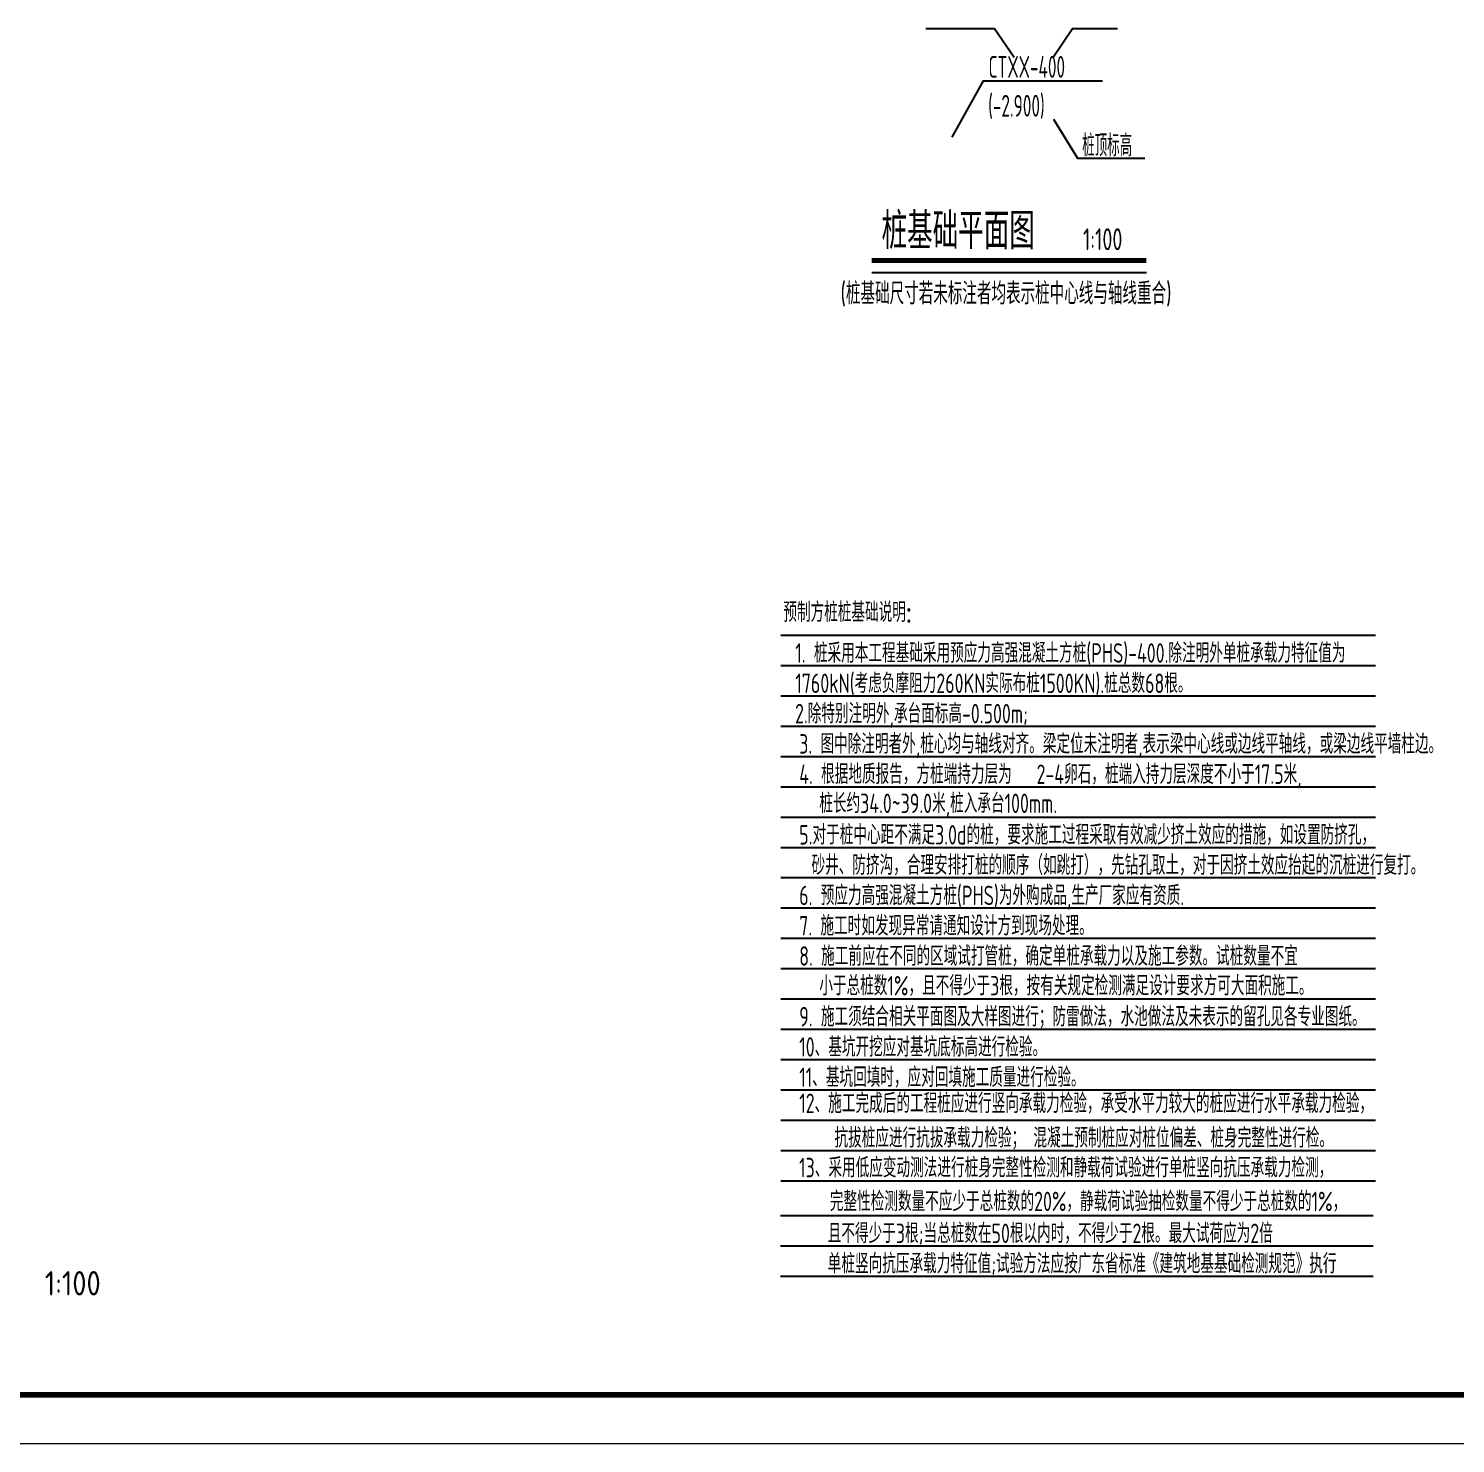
# Model space of a CAD drawing. Extents: x 3968514 to 5230306, y -516551 to -228246.
# Drawn here: x 4521694 to 4551031, y -359553 to -330461 of the extents above; entities that cross this region are included whole.
import ezdxf

# ---------------------------------------------------------------- set-up
doc = ezdxf.new("R2010")
doc.units = 0
doc.header["$LTSCALE"] = 1000
doc.header["$MEASUREMENT"] = 0
for name, color, linetype in [('BASE_NUM', 7, 'Continuous'), ('DIM_SYMB', 3, 'Continuous'), ('PUB_TEXT', 7, 'Continuous'), ('TEXT', 7, 'Continuous'), ('基础_线', 3, 'Continuous'), ('承台编号', 2, 'Continuous')]:
    doc.layers.add(name, color=color, linetype=linetype)
doc.layers.add('FRAME', color=3, linetype='Continuous', lineweight=18)
doc.styles.add('HZS', font='romans1.shx', dxfattribs={"width": 0.7, "height": 10, "bigfont": 'hztxt.shx'})
doc.styles.get("Standard").update_dxf_attribs({"font": 'gbenor.shx', "bigfont": 'gbcbig.shx'})
doc.styles.add('TSSD_DIMENSION', font='tssdeng.shx', dxfattribs={"width": 0.7, "bigfont": 'tssdchn.shx'})
doc.styles.add('TSSD_Label', font='tssdeng.shx', dxfattribs={"width": 0.7, "bigfont": 'hztxt.shx'})
doc.styles.add('TSSD_REIN', font='Tssdeng.shx', dxfattribs={"width": 0.7, "bigfont": 'hztxt.shx'})

# ---------------------------------------------------------------- blocks, each defined once
blk = doc.blocks.new('A$C0B803521')
at = {"layer": 'FRAME', "lineweight": 140}
blk.add_line((-97543, 35252), (-16943, 35252), dxfattribs=at)
at = {"layer": 'FRAME', "lineweight": 18}
blk.add_line((-100043, 34252), (-15943, 34252), dxfattribs=at)

msp = doc.modelspace()

# ---------------------------------------------------------------- linework, layer by layer
at = {"layer": 'BASE_NUM', "color": 81, "elevation": -0.30417}
for points in [[(4541957.31823, -331054.39019), (4541555.72369, -330468.53771), (4540140.50088, -330468.53771)], [(4542758.78346, -331046.87897), (4543160.378, -330461.02648), (4544084.73055, -330461.02648)], [(4540680.02893, -332693.14115), (4541329.25412, -331539.32337), (4543776.96866, -331539.32337)], [(4542767.74373, -332321.98457), (4543258.52049, -333128.49989), (4544644.29162, -333128.49989)]]:
    msp.add_lwpolyline(points, dxfattribs=at)
at = {"layer": 'DIM_SYMB', "const_width": 104.16667, "elevation": -0.30417}
msp.add_lwpolyline([(4539031.04217, -335231.41767), (4544677.9247, -335231.41767)], dxfattribs=at)
at = {"layer": 'DIM_SYMB', "color": 0, "elevation": -0.30417}
msp.add_lwpolyline([(4539031.04217, -335474.47322), (4544677.9247, -335474.47322)], dxfattribs=at)
at = {"layer": '基础_线', "color": 8}
for p, q in [((4537159.10701, -342935.35678, -0.30417), (4549383.81776, -342935.35678, -0.30417)), ((4537159.10701, -343558.43308, -0.30417), (4549383.81776, -343558.43308, -0.30417)), ((4537159.10701, -344181.50938, -0.30417), (4549383.81776, -344181.50938, -0.30417)), ((4537159.10701, -344181.50938, -0.30417), (4549383.81776, -344181.50938, -0.30417)), ((4537159.10701, -344804.58568, -0.30417), (4549383.81776, -344804.58568, -0.30417)), ((4537159.10701, -345427.66198, -0.30417), (4549383.81776, -345427.66198, -0.30417)), ((4537159.10701, -346050.73828, -0.30417), (4549383.81776, -346050.73828, -0.30417)), ((4537159.10701, -346050.73828, -0.30417), (4549383.81776, -346050.73828, -0.30417)), ((4537159.10701, -346673.81458, -0.30417), (4549383.81776, -346673.81458, -0.30417)), ((4537159.10701, -347296.89088, -0.30417), (4549383.81776, -347296.89088, -0.30417)), ((4537159.10701, -347919.96718, -0.30417), (4549383.81776, -347919.96718, -0.30417)), ((4537159.10701, -348543.04348, -0.30417), (4549383.81776, -348543.04348, -0.30417)), ((4537159.10701, -349166.11978, -0.30417), (4549383.81776, -349166.11978, -0.30417)), ((4537159.10701, -349789.19608, -0.30417), (4549383.81776, -349789.19608, -0.30417)), ((4537159.10701, -350412.27238, -0.30417), (4549383.81776, -350412.27238, -0.30417)), ((4537159.10701, -351035.34868, -0.30417), (4549383.81776, -351035.34868, -0.30417)), ((4537159.10701, -351658.42498, -0.30417), (4549383.81776, -351658.42498, -0.30417)), ((4537159.10701, -352281.50128, -0.30417), (4549383.81776, -352281.50128, -0.30417)), ((4537159.10701, -352904.57758, -0.30417), (4549383.81776, -352904.57758, -0.30417)), ((4537159.10701, -353527.65388, -0.30417), (4549383.81776, -353527.65388, -0.30417)), ((4537159.10701, -354150.73018, -0.30417), (4549383.81776, -354150.73018, -0.30417)), ((4537156.53911, -354867.80704, -0.30417), (4549337.34854, -354867.80704, -0.30417)), ((4537156.53911, -355490.88334, -0.30417), (4549337.34854, -355490.88334, -0.30417)), ((4537156.53911, -356113.95964, -0.30417), (4549337.34854, -356113.95964, -0.30417))]:
    msp.add_line(p, q, dxfattribs=at)

# ---------------------------------------------------------------- block references
msp.add_blockref('A$C0B803521', (4583230.74536, -393805.3043))

# ---------------------------------------------------------------- texts
at = {"layer": 'BASE_NUM', "color": 81, "style": 'TSSD_DIMENSION', "width": 0.6}
for s, p in [('CTXX-400', (4541430.40283, -331474.18008, -0.30414)), ('桩顶标高', (4543357.34074, -333090.76103, -0.30417))]:
    msp.add_text(s, height=450, dxfattribs=at).set_placement(p)
at = {"layer": 'PUB_TEXT', "color": 7, "style": 'TSSD_DIMENSION', "width": 0.7}
for s, p in [('1:100', (4543373.17796, -335018.31788, -0.30417)), ('(桩基础尺寸若未标注者均表示桩中心线与轴线重合)', (4538386.98017, -336133.38555, -0.30417))]:
    msp.add_text(s, height=450, dxfattribs=at).set_placement(p)
at = {"layer": 'PUB_TEXT'}
msp.add_text('1:100', height=500, dxfattribs=at).set_placement((4522028.37467, -356509.4015, 0.30417))
at = {"layer": 'TEXT', "style": 'TSSD_Label', "width": 0.7}
msp.add_text('桩基础平面图', height=750, dxfattribs=at).set_placement((4539231.80207, -334997.89502, -0.30417))
at = {"layer": '基础_线', "color": 7, "width": 0.7}
for s, style, p in [('预制方桩桩基础说明:', 'HZS', (4537211.96992, -342661.68654, -0.30417)), ('1. 桩采用本工程基础采用预应力高强混凝土方桩(PHS)-400.除注明外单桩承载力特征值为', 'TSSD_REIN', (4537458.54175, -343500.53813, -0.30417)), ('1760kN(考虑负摩阻力260KN实际布桩1500KN).桩总数68根。', 'TSSD_REIN', (4537458.54175, -344123.61443, -0.30417)), ('2.除特别注明外,承台面标高-0.500m;', 'TSSD_REIN', (4537453.44622, -344746.69073, -0.30417)), ('3. 图中除注明者外,桩心均与轴线对齐。梁定位未注明者,表示梁中心线或边线平轴线，或梁边线平墙柱边。', 'TSSD_REIN', (4537539.13706, -345369.76703, -0.30417)), ('4. 根据地质报告，方桩端持力层为   2-4卵石，桩端入持力层深度不小于17.5米,', 'TSSD_REIN', (4537539.13706, -345992.84333, -0.30417)), ('桩长约34.0~39.0米,桩入承台100mm.', 'TSSD_REIN', (4537950.9646, -346591.40543, -0.30417)), ('5.对于桩中心距不满足3.0d的桩，要求施工过程采取有效减少挤土效应的措施，如设置防挤孔，', 'TSSD_REIN', (4537539.13706, -347238.99593, -0.30417)), ('砂井、防挤沟，合理安排打桩的顺序（如跳打），先钻孔取土，对于因挤土效应抬起的沉桩进行复打。', 'TSSD_REIN', (4537790.90079, -347862.07223, -0.30417)), ('6. 预应力高强混凝土方桩(PHS)为外购成品,生产厂家应有资质.', 'TSSD_REIN', (4537539.13706, -348485.14853, -0.30417)), ('7. 施工时如发现异常请通知设计方到现场处理。', 'TSSD_REIN', (4537539.13706, -349108.22483, -0.30417)), ('8. 施工前应在不同的区域试打管桩，确定单桩承载力以及施工参数。试桩数量不宜', 'TSSD_REIN', (4537539.13706, -349731.30113, -0.30417)), ('小于总桩数1%%%，且不得少于3根，按有关规定检测满足设计要求方可大面积施工。', 'TSSD_REIN', (4537951.98582, -350340.65215, -0.30417)), ('9. 施工须结合相关平面图及大样图进行；防雷做法，水池做法及未表示的留孔见各专业图纸。', 'TSSD_REIN', (4537539.13706, -350977.45373, -0.30417)), ('13、采用低应变动测法进行桩身完整性检测和静载荷试验进行单桩竖向抗压承载力检测，', 'TSSD_REIN', (4537536.56916, -354081.62899, -0.30417)), ('完整性检测数量不应少于总桩数的20%%%，静载荷试验抽检数量不得少于总桩数的1%%%，', 'TSSD_REIN', (4538168.56916, -354776.33578, -0.30417)), ('且不得少于3根;当总桩数在50根以内时，不得少于2根。最大试荷应为2倍', 'TSSD_REIN', (4538125.56916, -355432.98838, -0.30417)), ('单桩竖向抗压承载力特征值;试验方法应按广东省标准《建筑地基基础检测规范》执行', 'TSSD_REIN', (4538125.56916, -356056.06468, -0.30417))]:
    msp.add_text(s, height=400, dxfattribs=dict(at, style=style)).set_placement(p)
at = {"layer": '基础_线', "color": 1, "style": 'TSSD_REIN', "width": 0.7}
for s, p in [('10、基坑开挖应对基坑底标高进行检验。', (4537539.13706, -351600.53003, -0.30417)), ('11、基坑回填时，应对回填施工质量进行检验。', (4537539.13706, -352223.60633, -0.30417)), ('12、施工完成后的工程桩应进行竖向承载力检验，承受水平力较大的桩应进行水平承载力检验，', (4537539.13706, -352759.32856, -0.30417)), ('抗拔桩应进行抗拔承载力检验； 混凝土预制桩应对桩位偏差、桩身完整性进行检。', (4538263.86954, -353469.75893, -0.30417))]:
    msp.add_text(s, height=400, dxfattribs=at).set_placement(p)
at = {"layer": '承台编号', "color": 3, "style": 'TSSD_REIN', "width": 0.6}
msp.add_text('(-2.900)', height=450, dxfattribs=at).set_placement((4541423.46965, -332274.47816, -0.30414))

doc.saveas('drawing.dxf')
